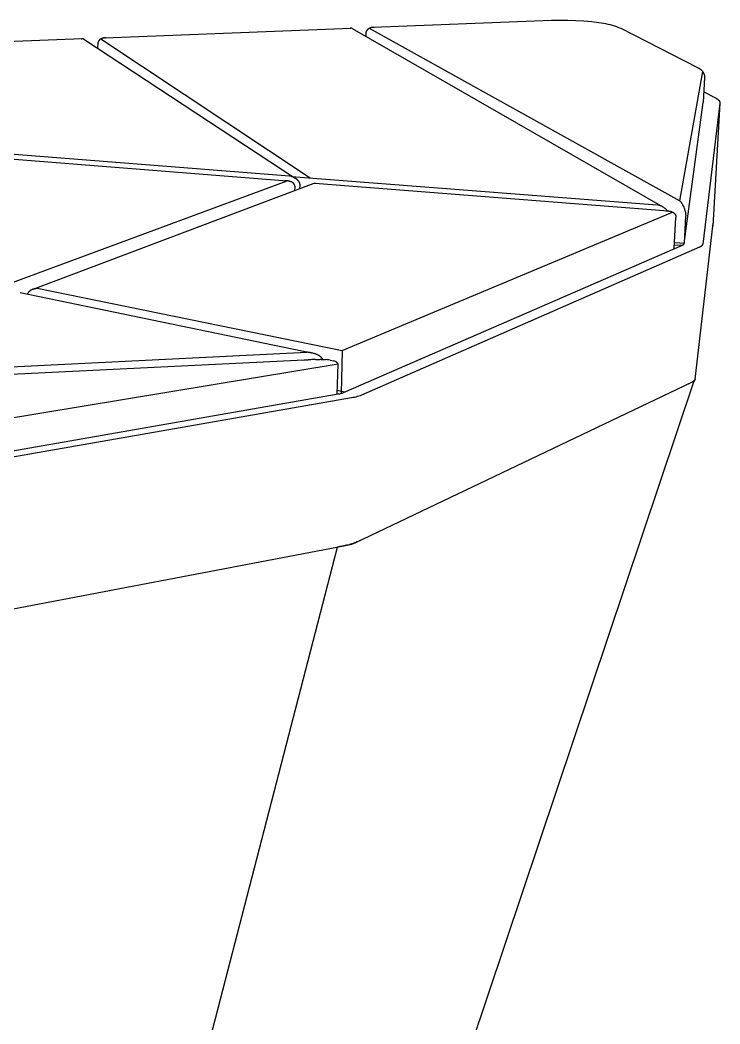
# Model space of a CAD drawing. Header units: millimetres. Extents: x 373 to 3451, y -552 to 1598.
# Drawn here: x 1314.8 to 1494.3, y 257.4 to 514.8 of the extents above; entities that cross this region are included whole.
import ezdxf

# ---------------------------------------------------------------- set-up
doc = ezdxf.new("R2010")
doc.units = ezdxf.units.MM
doc.header["$MEASUREMENT"] = 0
doc.layers.add('Domyślny', color=7, linetype='Continuous', true_color=0x000000)
doc.layers.add('Utwórz2D linie widoczne', color=7, linetype='Continuous', true_color=0x000000)

msp = doc.modelspace()

# ---------------------------------------------------------------- linework, layer by layer
at = {"layer": 'Domyślny'}
for p, q in [((1404.32, 512.66), (1484.03, 468.41)), ((1335.54, 509.96), (1389.21, 474.29)), ((1484.03, 468.41), (1489.86, 501.57)), ((1304.87, 481.03), (1383.91, 474.81)), ((1384.45, 474.66), (1478.22, 467.39)), ((1312.59, 447.35), (1383.28, 473.54)), ((1397.41, 430.04), (1482.12, 465.53)), ((1319.18, 445.99), (1397.41, 430.04)), ((1397.41, 430.04), (1397.12, 419.04)), ((1115.24, 416.23), (1388.32, 429.59)), ((1396.4, 426.5), (1223.22, 398)), ((1309.66, 45.02), (1396.18, 379.66))]:
    msp.add_line(p, q, dxfattribs=at)
at = {"layer": 'Utwórz2D linie widoczne'}
for p, q in [((1451.12, 514.71), (1453.19, 514.76)), ((1453.19, 514.76), (1455.25, 514.75)), ((1336.58, 510.24), (1399.62, 512.7)), ((1399.47, 512.67), (1399.45, 512.66)), ((1399.49, 512.68), (1399.47, 512.67)), ((1399.51, 512.68), (1399.49, 512.68)), ((1399.54, 512.69), (1399.51, 512.68)), ((1399.56, 512.69), (1399.54, 512.69)), ((1399.58, 512.7), (1399.56, 512.69)), ((1399.6, 512.7), (1399.58, 512.7)), ((1399.62, 512.7), (1399.6, 512.7)), ((1399.64, 512.7), (1399.62, 512.7)), ((1399.66, 512.7), (1399.64, 512.7)), ((1399.68, 512.7), (1399.66, 512.7)), ((1399.71, 512.7), (1399.68, 512.7)), ((1399.73, 512.7), (1399.71, 512.7)), ((1399.75, 512.7), (1399.73, 512.7)), ((1399.77, 512.69), (1399.75, 512.7)), ((1399.79, 512.69), (1399.77, 512.69)), ((1399.81, 512.69), (1399.79, 512.69)), ((1399.83, 512.68), (1399.81, 512.69)), ((1399.85, 512.67), (1399.83, 512.68)), ((1399.87, 512.67), (1399.85, 512.67)), ((1399.89, 512.66), (1399.87, 512.67)), ((1399.91, 512.65), (1399.89, 512.66)), ((1399.93, 512.64), (1399.91, 512.65)), ((1399.95, 512.63), (1399.93, 512.64)), ((1399.97, 512.62), (1399.95, 512.63)), ((1399.97, 512.62), (1479.68, 466.85)), ((1403.81, 512.14), (1403.84, 512.19)), ((1403.84, 512.19), (1403.88, 512.24)), ((1403.88, 512.24), (1403.91, 512.29)), ((1403.91, 512.29), (1403.95, 512.33)), ((1403.95, 512.33), (1403.99, 512.38)), ((1403.99, 512.38), (1404.03, 512.42)), ((1404.03, 512.42), (1404.08, 512.46)), ((1404.08, 512.46), (1404.12, 512.51)), ((1404.12, 512.51), (1404.17, 512.55)), ((1404.17, 512.55), (1404.21, 512.58)), ((1404.21, 512.58), (1404.26, 512.62)), ((1404.26, 512.62), (1404.31, 512.65)), ((1404.31, 512.65), (1404.36, 512.69)), ((1404.36, 512.69), (1404.41, 512.72)), ((1404.41, 512.72), (1404.47, 512.75)), ((1404.47, 512.75), (1404.52, 512.78)), ((1404.52, 512.78), (1404.58, 512.8)), ((1404.58, 512.8), (1404.63, 512.83)), ((1404.63, 512.83), (1404.69, 512.85)), ((1404.69, 512.85), (1404.75, 512.87)), ((1404.75, 512.87), (1404.8, 512.89)), ((1404.8, 512.89), (1404.86, 512.9)), ((1404.86, 512.9), (1404.92, 512.92)), ((1404.92, 512.92), (1404.98, 512.93)), ((1404.98, 512.93), (1405.04, 512.94)), ((1405.04, 512.94), (1405.1, 512.94)), ((1405.1, 512.94), (1405.16, 512.95)), ((1405.16, 512.95), (1405.22, 512.95)), ((1405.22, 512.95), (1405.28, 512.96)), ((1405.28, 512.96), (1405.34, 512.95)), ((1405.34, 512.95), (1405.41, 512.95)), ((1405.37, 512.92), (1451.12, 514.71)), ((1405.41, 512.95), (1405.47, 512.95)), ((1405.47, 512.95), (1405.53, 512.94)), ((1405.53, 512.94), (1405.59, 512.93)), ((1405.59, 512.93), (1405.65, 512.92)), ((1405.65, 512.92), (1405.71, 512.91)), ((1455.25, 514.75), (1457.31, 514.68)), ((1457.31, 514.68), (1459.37, 514.55)), ((1459.37, 514.55), (1461.42, 514.36)), ((1461.42, 514.36), (1462.63, 514.22)), ((1462.63, 514.22), (1463.83, 514.04)), ((1463.83, 514.04), (1464.41, 513.96)), ((1464.41, 513.96), (1464.98, 513.87)), ((1464.98, 513.87), (1465.54, 513.75)), ((1465.54, 513.75), (1466.11, 513.62)), ((1466.11, 513.62), (1466.67, 513.47)), ((1466.67, 513.47), (1467.22, 513.3)), ((1467.22, 513.3), (1467.77, 513.11)), ((1467.77, 513.11), (1468.31, 512.9)), ((1468.31, 512.9), (1468.84, 512.68)), ((1468.84, 512.68), (1488.56, 502.57)), ((1269.38, 507.61), (1330.74, 510.01)), ((1330.56, 509.97), (1330.58, 509.98)), ((1330.58, 509.98), (1330.6, 509.98)), ((1330.6, 509.98), (1330.63, 509.99)), ((1330.63, 509.99), (1330.65, 510)), ((1330.65, 510), (1330.67, 510)), ((1330.67, 510), (1330.7, 510)), ((1330.7, 510), (1330.72, 510.01)), ((1330.72, 510.01), (1330.75, 510.01)), ((1330.75, 510.01), (1330.77, 510.01)), ((1330.77, 510.01), (1330.79, 510.01)), ((1330.79, 510.01), (1330.82, 510.01)), ((1330.82, 510.01), (1330.84, 510.01)), ((1330.84, 510.01), (1330.87, 510.01)), ((1330.87, 510.01), (1330.89, 510)), ((1330.89, 510), (1330.91, 510)), ((1330.91, 510), (1330.94, 510)), ((1330.94, 510), (1330.96, 509.99)), ((1330.96, 509.99), (1330.98, 509.98)), ((1330.98, 509.98), (1331.01, 509.98)), ((1331.01, 509.98), (1331.03, 509.97)), ((1331.03, 509.97), (1331.05, 509.96)), ((1331.05, 509.96), (1331.07, 509.95)), ((1331.07, 509.95), (1331.1, 509.94)), ((1331.1, 509.94), (1331.12, 509.93)), ((1331.12, 509.93), (1331.14, 509.92)), ((1331.14, 509.92), (1331.16, 509.91)), ((1331.16, 509.91), (1331.18, 509.9)), ((1331.18, 509.9), (1385.37, 474.22)), ((1335.14, 509.57), (1335.17, 509.62)), ((1335.17, 509.62), (1335.21, 509.67)), ((1335.21, 509.67), (1335.25, 509.71)), ((1335.25, 509.71), (1335.29, 509.75)), ((1335.29, 509.75), (1335.33, 509.79)), ((1335.33, 509.79), (1335.38, 509.83)), ((1335.38, 509.83), (1335.42, 509.87)), ((1335.42, 509.87), (1335.47, 509.91)), ((1335.47, 509.91), (1335.51, 509.94)), ((1335.51, 509.94), (1335.56, 509.98)), ((1335.56, 509.98), (1335.61, 510.01)), ((1335.61, 510.01), (1335.66, 510.04)), ((1335.66, 510.04), (1335.71, 510.07)), ((1335.71, 510.07), (1335.77, 510.09)), ((1335.77, 510.09), (1335.82, 510.12)), ((1335.82, 510.12), (1335.87, 510.14)), ((1335.87, 510.14), (1335.93, 510.16)), ((1335.93, 510.16), (1335.98, 510.18)), ((1335.98, 510.18), (1336.04, 510.2)), ((1336.04, 510.2), (1336.1, 510.21)), ((1336.1, 510.21), (1336.15, 510.23)), ((1336.15, 510.23), (1336.21, 510.24)), ((1336.21, 510.24), (1336.27, 510.25)), ((1336.27, 510.25), (1336.33, 510.26)), ((1336.33, 510.26), (1336.39, 510.26)), ((1336.39, 510.26), (1336.45, 510.26)), ((1336.45, 510.26), (1336.5, 510.27)), ((1336.5, 510.27), (1336.56, 510.26)), ((1336.56, 510.26), (1336.62, 510.26)), ((1336.62, 510.26), (1336.68, 510.26)), ((1336.68, 510.26), (1336.74, 510.25)), ((1336.74, 510.25), (1336.8, 510.24)), ((1336.8, 510.24), (1336.86, 510.23)), ((1336.86, 510.23), (1336.91, 510.22)), ((1403.53, 510.58), (1403.56, 511.52)), ((1403.56, 511.52), (1403.57, 511.58)), ((1403.57, 511.58), (1403.59, 511.64)), ((1403.59, 511.64), (1403.61, 511.7)), ((1403.61, 511.7), (1403.62, 511.75)), ((1403.62, 511.75), (1403.64, 511.81)), ((1403.64, 511.81), (1403.67, 511.87)), ((1403.67, 511.87), (1403.69, 511.92)), ((1403.69, 511.92), (1403.72, 511.98)), ((1403.72, 511.98), (1403.75, 512.03)), ((1403.75, 512.03), (1403.78, 512.08)), ((1403.78, 512.08), (1403.81, 512.14)), ((1334.79, 507.52), (1334.82, 508.82)), ((1334.82, 508.82), (1334.83, 508.88)), ((1334.83, 508.88), (1334.85, 508.94)), ((1334.85, 508.94), (1334.86, 508.99)), ((1334.86, 508.99), (1334.88, 509.05)), ((1334.88, 509.05), (1334.89, 509.11)), ((1334.89, 509.11), (1334.91, 509.16)), ((1334.91, 509.16), (1334.94, 509.22)), ((1334.94, 509.22), (1334.96, 509.27)), ((1334.96, 509.27), (1334.98, 509.32)), ((1334.98, 509.32), (1335.01, 509.38)), ((1335.01, 509.38), (1335.04, 509.43)), ((1335.04, 509.43), (1335.07, 509.48)), ((1335.07, 509.48), (1335.1, 509.53)), ((1335.1, 509.53), (1335.14, 509.57)), ((1488.56, 502.57), (1488.65, 502.54)), ((1488.65, 502.54), (1488.74, 502.5)), ((1488.74, 502.5), (1488.82, 502.46)), ((1488.82, 502.46), (1488.91, 502.41)), ((1488.91, 502.41), (1488.99, 502.36)), ((1488.99, 502.36), (1489.08, 502.31)), ((1489.08, 502.31), (1489.16, 502.26)), ((1489.16, 502.26), (1489.24, 502.2)), ((1489.24, 502.2), (1489.31, 502.14)), ((1489.31, 502.14), (1489.39, 502.08)), ((1489.39, 502.08), (1489.46, 502.01)), ((1489.46, 502.01), (1489.53, 501.95)), ((1489.53, 501.95), (1489.6, 501.88)), ((1489.6, 501.88), (1489.66, 501.81)), ((1489.66, 501.81), (1489.73, 501.73)), ((1489.73, 501.73), (1489.79, 501.66)), ((1489.79, 501.66), (1489.84, 501.58)), ((1489.84, 501.58), (1489.9, 501.5)), ((1489.9, 501.5), (1489.95, 501.42)), ((1489.95, 501.42), (1490, 501.33)), ((1490, 501.33), (1490.05, 501.25)), ((1490.36, 500.03), (1490.01, 493.65)), ((1490.05, 501.25), (1490.09, 501.16)), ((1490.09, 501.16), (1490.13, 501.07)), ((1490.13, 501.07), (1490.17, 500.98)), ((1490.17, 500.98), (1490.2, 500.89)), ((1490.2, 500.89), (1490.23, 500.8)), ((1490.23, 500.8), (1490.26, 500.7)), ((1490.26, 500.7), (1490.29, 500.61)), ((1490.29, 500.61), (1490.31, 500.52)), ((1490.31, 500.52), (1490.33, 500.42)), ((1490.33, 500.42), (1490.34, 500.32)), ((1490.34, 500.32), (1490.35, 500.23)), ((1490.35, 500.23), (1490.36, 500.13)), ((1490.36, 500.13), (1490.36, 500.03)), ((1490.16, 496.38), (1492.96, 494.92)), ((1492.96, 494.92), (1493.13, 494.83)), ((1493.13, 494.83), (1493.29, 494.74)), ((1493.29, 494.74), (1493.36, 494.69)), ((1493.36, 494.69), (1493.43, 494.65)), ((1493.43, 494.65), (1493.5, 494.6)), ((1493.5, 494.6), (1493.57, 494.56)), ((1493.57, 494.56), (1493.63, 494.51)), ((1493.63, 494.51), (1493.69, 494.47)), ((1493.69, 494.47), (1493.75, 494.42)), ((1493.75, 494.42), (1493.8, 494.37)), ((1493.8, 494.37), (1493.85, 494.33)), ((1493.85, 494.33), (1493.9, 494.28)), ((1493.9, 494.28), (1493.95, 494.23)), ((1493.95, 494.23), (1493.99, 494.19)), ((1493.99, 494.19), (1494.01, 494.16)), ((1485.15, 457.49), (1490, 493.6)), ((1494.28, 493.45), (1489.87, 457.3)), ((1490, 493.62), (1490.01, 493.63)), ((1490, 493.6), (1490, 493.62)), ((1490.01, 493.63), (1490.01, 493.65)), ((1494.28, 493.49), (1492.49, 461.94)), ((1494.01, 494.16), (1494.03, 494.14)), ((1494.03, 494.14), (1494.05, 494.12)), ((1494.05, 494.12), (1494.07, 494.09)), ((1494.07, 494.09), (1494.09, 494.07)), ((1494.09, 494.07), (1494.1, 494.05)), ((1494.1, 494.05), (1494.12, 494.02)), ((1494.12, 494.02), (1494.13, 494)), ((1494.13, 494), (1494.15, 493.98)), ((1494.15, 493.98), (1494.16, 493.95)), ((1494.16, 493.95), (1494.18, 493.93)), ((1494.18, 493.93), (1494.19, 493.91)), ((1494.19, 493.91), (1494.2, 493.89)), ((1494.2, 493.89), (1494.21, 493.86)), ((1494.21, 493.86), (1494.22, 493.84)), ((1494.22, 493.84), (1494.23, 493.82)), ((1494.23, 493.82), (1494.24, 493.79)), ((1494.24, 493.79), (1494.25, 493.77)), ((1494.25, 493.77), (1494.25, 493.75)), ((1494.25, 493.75), (1494.26, 493.72)), ((1494.26, 493.72), (1494.27, 493.7)), ((1494.27, 493.7), (1494.27, 493.68)), ((1494.27, 493.68), (1494.28, 493.65)), ((1494.28, 493.65), (1494.28, 493.63)), ((1494.28, 493.63), (1494.28, 493.61)), ((1494.28, 493.61), (1494.28, 493.59)), ((1494.28, 493.59), (1494.29, 493.56)), ((1494.29, 493.52), (1494.28, 493.49)), ((1494.28, 493.49), (1494.28, 493.47)), ((1494.28, 493.47), (1494.28, 493.45)), ((1494.29, 493.56), (1494.29, 493.54)), ((1494.29, 493.54), (1494.29, 493.52)), ((1302.67, 479.9), (1383.28, 473.54)), ((1384.04, 474.78), (1383.91, 474.81)), ((1384.18, 474.74), (1384.04, 474.78)), ((1384.31, 474.7), (1384.18, 474.74)), ((1384.45, 474.66), (1384.31, 474.7)), ((1384.58, 474.61), (1384.45, 474.66)), ((1384.71, 474.56), (1384.58, 474.61)), ((1384.84, 474.5), (1384.71, 474.56)), ((1384.97, 474.44), (1384.84, 474.5)), ((1385.09, 474.38), (1384.97, 474.44)), ((1385.21, 474.32), (1385.09, 474.38)), ((1385.32, 474.25), (1385.21, 474.32)), ((1385.43, 474.18), (1385.32, 474.25)), ((1385.54, 474.1), (1385.43, 474.18)), ((1385.6, 474.06), (1385.54, 474.1)), ((1385.65, 474.03), (1385.6, 474.06)), ((1385.7, 473.98), (1385.65, 474.03)), ((1385.75, 473.94), (1385.7, 473.98)), ((1385.8, 473.9), (1385.75, 473.94)), ((1385.85, 473.86), (1385.8, 473.9)), ((1385.9, 473.82), (1385.85, 473.86)), ((1385.94, 473.78), (1385.9, 473.82)), ((1385.98, 473.74), (1385.94, 473.78)), ((1386.03, 473.69), (1385.98, 473.74)), ((1386.07, 473.65), (1386.03, 473.69)), ((1386.11, 473.61), (1386.07, 473.65)), ((1386.15, 473.56), (1386.11, 473.61)), ((1318.15, 445.8), (1390.2, 472.95)), ((1382.87, 473.55), (1382.74, 473.54)), ((1383, 473.55), (1382.87, 473.55)), ((1383.13, 473.55), (1383, 473.55)), ((1383.25, 473.54), (1383.13, 473.55)), ((1383.38, 473.53), (1383.25, 473.54)), ((1383.44, 473.52), (1383.38, 473.53)), ((1383.51, 473.52), (1383.44, 473.52)), ((1383.57, 473.51), (1383.51, 473.52)), ((1383.63, 473.5), (1383.57, 473.51)), ((1383.7, 473.48), (1383.63, 473.5)), ((1383.76, 473.47), (1383.7, 473.48)), ((1383.82, 473.46), (1383.76, 473.47)), ((1383.87, 473.44), (1383.82, 473.46)), ((1383.93, 473.43), (1383.87, 473.44)), ((1383.99, 473.41), (1383.93, 473.43)), ((1384.05, 473.39), (1383.99, 473.41)), ((1384.1, 473.38), (1384.05, 473.39)), ((1384.16, 473.36), (1384.1, 473.38)), ((1384.21, 473.33), (1384.16, 473.36)), ((1384.26, 473.31), (1384.21, 473.33)), ((1384.31, 473.29), (1384.26, 473.31)), ((1384.36, 473.27), (1384.31, 473.29)), ((1384.41, 473.25), (1384.36, 473.27)), ((1384.46, 473.22), (1384.41, 473.25)), ((1384.51, 473.2), (1384.46, 473.22)), ((1384.56, 473.17), (1384.51, 473.2)), ((1384.6, 473.14), (1384.56, 473.17)), ((1384.64, 473.11), (1384.6, 473.14)), ((1384.69, 473.09), (1384.64, 473.11)), ((1384.73, 473.06), (1384.69, 473.09)), ((1384.77, 473.03), (1384.73, 473.06)), ((1384.81, 473), (1384.77, 473.03)), ((1384.84, 472.96), (1384.81, 473)), ((1384.88, 472.93), (1384.84, 472.96)), ((1384.92, 472.9), (1384.88, 472.93)), ((1384.95, 472.86), (1384.92, 472.9)), ((1384.99, 472.83), (1384.95, 472.86)), ((1385.02, 472.79), (1384.99, 472.83)), ((1385.05, 472.76), (1385.02, 472.79)), ((1385.08, 472.72), (1385.05, 472.76)), ((1385.11, 472.68), (1385.08, 472.72)), ((1385.13, 472.64), (1385.11, 472.68)), ((1385.15, 472.62), (1385.13, 472.64)), ((1385.16, 472.6), (1385.15, 472.62)), ((1385.18, 472.56), (1385.16, 472.6)), ((1385.2, 472.52), (1385.18, 472.56)), ((1385.21, 472.5), (1385.2, 472.52)), ((1385.22, 472.48), (1385.21, 472.5)), ((1385.23, 472.46), (1385.22, 472.48)), ((1385.24, 472.44), (1385.23, 472.46)), ((1385.25, 472.42), (1385.24, 472.44)), ((1385.26, 472.4), (1385.25, 472.42)), ((1385.27, 472.37), (1385.26, 472.4)), ((1385.28, 472.35), (1385.27, 472.37)), ((1385.28, 472.33), (1385.28, 472.35)), ((1385.29, 472.31), (1385.28, 472.33)), ((1385.3, 472.29), (1385.29, 472.31)), ((1385.3, 472.27), (1385.3, 472.29)), ((1385.31, 472.24), (1385.3, 472.27)), ((1385.31, 472.22), (1385.31, 472.24)), ((1385.32, 472.2), (1385.31, 472.22)), ((1385.31, 471.1), (1385.34, 471.92)), ((1385.32, 472.18), (1385.32, 472.2)), ((1385.33, 472.16), (1385.32, 472.18)), ((1385.33, 472.14), (1385.33, 472.16)), ((1385.33, 472.11), (1385.33, 472.14)), ((1385.33, 472.09), (1385.33, 472.11)), ((1385.34, 472.07), (1385.33, 472.09)), ((1385.34, 472.05), (1385.34, 472.07)), ((1385.34, 472.03), (1385.34, 472.05)), ((1385.34, 472.01), (1385.34, 472.03)), ((1385.34, 471.98), (1385.34, 472.01)), ((1385.34, 471.96), (1385.34, 471.98)), ((1385.34, 471.94), (1385.34, 471.96)), ((1385.34, 471.92), (1385.34, 471.94)), ((1386.18, 473.52), (1386.15, 473.56)), ((1386.22, 473.47), (1386.18, 473.52)), ((1386.25, 473.43), (1386.22, 473.47)), ((1386.29, 473.38), (1386.25, 473.43)), ((1386.32, 473.34), (1386.29, 473.38)), ((1386.35, 473.29), (1386.32, 473.34)), ((1386.38, 473.24), (1386.35, 473.29)), ((1386.41, 473.2), (1386.38, 473.24)), ((1386.44, 473.15), (1386.41, 473.2)), ((1386.46, 473.1), (1386.44, 473.15)), ((1386.48, 473.06), (1386.46, 473.1)), ((1386.5, 473.01), (1386.48, 473.06)), ((1386.52, 472.96), (1386.5, 473.01)), ((1386.54, 472.91), (1386.52, 472.96)), ((1386.56, 472.87), (1386.54, 472.91)), ((1386.57, 472.82), (1386.56, 472.87)), ((1386.58, 472.79), (1386.57, 472.82)), ((1386.59, 472.77), (1386.58, 472.79)), ((1386.6, 472.72), (1386.59, 472.77)), ((1386.61, 472.68), (1386.6, 472.72)), ((1386.6, 471.59), (1386.63, 472.4)), ((1386.62, 472.63), (1386.61, 472.68)), ((1386.62, 472.61), (1386.62, 472.63)), ((1386.62, 472.59), (1386.62, 472.61)), ((1386.62, 472.56), (1386.62, 472.59)), ((1386.63, 472.54), (1386.62, 472.56)), ((1386.63, 472.52), (1386.63, 472.54)), ((1386.63, 472.49), (1386.63, 472.52)), ((1386.63, 472.47), (1386.63, 472.49)), ((1386.63, 472.45), (1386.63, 472.47)), ((1386.63, 472.42), (1386.63, 472.45)), ((1386.63, 472.4), (1386.63, 472.42)), ((1390.2, 472.95), (1390.61, 472.92)), ((1390.42, 472.98), (1480.98, 465.83)), ((1478.37, 467.36), (1478.22, 467.39)), ((1478.51, 467.33), (1478.37, 467.36)), ((1478.66, 467.29), (1478.51, 467.33)), ((1478.8, 467.25), (1478.66, 467.29)), ((1478.94, 467.2), (1478.8, 467.25)), ((1479.08, 467.15), (1478.94, 467.2)), ((1479.21, 467.09), (1479.08, 467.15)), ((1479.35, 467.03), (1479.21, 467.09)), ((1479.48, 466.96), (1479.35, 467.03)), ((1479.61, 466.89), (1479.48, 466.96)), ((1479.74, 466.81), (1479.61, 466.89)), ((1479.86, 466.73), (1479.74, 466.81)), ((1479.98, 466.65), (1479.86, 466.73)), ((1480.1, 466.56), (1479.98, 466.65)), ((1480.22, 466.47), (1480.1, 466.56)), ((1480.33, 466.37), (1480.22, 466.47)), ((1480.44, 466.27), (1480.33, 466.37)), ((1480.55, 466.17), (1480.44, 466.27)), ((1480.65, 466.06), (1480.55, 466.17)), ((1480.75, 465.95), (1480.65, 466.06)), ((1480.84, 465.83), (1480.75, 465.95)), ((1484.03, 468.41), (1484.18, 468.23)), ((1484.18, 468.23), (1484.31, 468.04)), ((1484.31, 468.04), (1484.44, 467.85)), ((1484.44, 467.85), (1484.57, 467.65)), ((1484.57, 467.65), (1484.68, 467.45)), ((1484.68, 467.45), (1484.79, 467.25)), ((1484.79, 467.25), (1484.9, 467.04)), ((1484.9, 467.04), (1484.99, 466.83)), ((1484.99, 466.83), (1485.08, 466.61)), ((1485.08, 466.61), (1485.17, 466.39)), ((1485.17, 466.39), (1485.24, 466.17)), ((1485.24, 466.17), (1485.31, 465.95)), ((1485.31, 465.95), (1485.37, 465.72)), ((1480.44, 465.83), (1480.57, 465.83)), ((1480.57, 465.83), (1480.7, 465.84)), ((1480.7, 465.84), (1480.83, 465.83)), ((1480.83, 465.83), (1480.9, 465.83)), ((1480.9, 465.83), (1480.96, 465.83)), ((1480.96, 465.83), (1481.03, 465.82)), ((1481.03, 465.82), (1481.09, 465.82)), ((1481.09, 465.82), (1481.15, 465.81)), ((1481.15, 465.81), (1481.21, 465.8)), ((1481.21, 465.8), (1481.28, 465.79)), ((1481.28, 465.79), (1481.34, 465.78)), ((1481.34, 465.78), (1481.4, 465.77)), ((1481.4, 465.77), (1481.46, 465.76)), ((1481.46, 465.76), (1481.52, 465.74)), ((1481.52, 465.74), (1481.58, 465.73)), ((1481.58, 465.73), (1481.64, 465.71)), ((1481.64, 465.71), (1481.69, 465.7)), ((1481.69, 465.7), (1481.75, 465.68)), ((1481.75, 465.68), (1481.81, 465.66)), ((1481.81, 465.66), (1481.86, 465.64)), ((1481.86, 465.64), (1481.92, 465.62)), ((1481.92, 465.62), (1481.97, 465.6)), ((1481.97, 465.6), (1482.02, 465.58)), ((1482.02, 465.58), (1482.07, 465.55)), ((1482.07, 465.55), (1482.12, 465.53)), ((1482.12, 465.53), (1482.16, 465.5)), ((1482.16, 465.5), (1482.21, 465.48)), ((1482.21, 465.48), (1482.26, 465.45)), ((1482.26, 465.45), (1482.3, 465.42)), ((1482.3, 465.42), (1482.35, 465.4)), ((1482.35, 465.4), (1482.39, 465.37)), ((1482.39, 465.37), (1482.43, 465.34)), ((1482.43, 465.34), (1482.47, 465.31)), ((1482.47, 465.31), (1482.51, 465.28)), ((1482.51, 465.28), (1482.54, 465.24)), ((1482.54, 465.24), (1482.58, 465.21)), ((1482.58, 465.21), (1482.62, 465.17)), ((1482.58, 456.17), (1483.02, 464.18)), ((1482.62, 465.17), (1482.65, 465.14)), ((1482.65, 465.14), (1482.68, 465.1)), ((1482.68, 465.1), (1482.71, 465.07)), ((1482.71, 465.07), (1482.74, 465.03)), ((1482.74, 465.03), (1482.77, 464.99)), ((1482.77, 464.99), (1482.8, 464.95)), ((1482.8, 464.95), (1482.83, 464.91)), ((1482.83, 464.91), (1482.84, 464.89)), ((1482.84, 464.89), (1482.85, 464.87)), ((1482.85, 464.87), (1482.87, 464.83)), ((1482.87, 464.83), (1482.88, 464.81)), ((1482.88, 464.81), (1482.89, 464.79)), ((1482.89, 464.79), (1482.9, 464.77)), ((1482.9, 464.77), (1482.91, 464.75)), ((1482.91, 464.75), (1482.92, 464.73)), ((1482.92, 464.73), (1482.93, 464.71)), ((1482.93, 464.71), (1482.94, 464.69)), ((1482.94, 464.69), (1482.95, 464.66)), ((1482.95, 464.66), (1482.96, 464.64)), ((1482.96, 464.64), (1482.96, 464.62)), ((1482.96, 464.62), (1482.97, 464.6)), ((1482.97, 464.6), (1482.98, 464.58)), ((1482.98, 464.58), (1482.98, 464.55)), ((1482.98, 464.55), (1482.99, 464.53)), ((1482.99, 464.53), (1482.99, 464.51)), ((1482.99, 464.51), (1483, 464.49)), ((1483, 464.49), (1483, 464.47)), ((1483, 464.47), (1483.01, 464.44)), ((1483.01, 464.44), (1483.01, 464.42)), ((1483.01, 464.42), (1483.01, 464.4)), ((1483.01, 464.4), (1483.01, 464.38)), ((1483.01, 464.38), (1483.02, 464.36)), ((1483.02, 464.36), (1483.02, 464.33)), ((1483.02, 464.33), (1483.02, 464.31)), ((1483.02, 464.31), (1483.02, 464.29)), ((1483.02, 464.29), (1483.02, 464.27)), ((1483.02, 464.27), (1483.02, 464.24)), ((1483.02, 464.24), (1483.02, 464.22)), ((1483.02, 464.22), (1483.02, 464.2)), ((1483.02, 464.2), (1483.02, 464.18)), ((1485.16, 457.57), (1485.55, 464.57)), ((1485.37, 465.72), (1485.42, 465.5)), ((1485.42, 465.5), (1485.46, 465.27)), ((1485.46, 465.27), (1485.5, 465.04)), ((1485.5, 465.04), (1485.53, 464.81)), ((1485.53, 464.81), (1485.55, 464.57)), ((1487.92, 422.72), (1492.49, 461.89)), ((1492.49, 461.89), (1492.58, 462.69)), ((1492.49, 461.94), (1492.49, 461.92)), ((1492.49, 461.92), (1492.49, 461.89)), ((1492.54, 462.72), (1492.58, 462.69)), ((1397.79, 419.27), (1484.7, 457.09)), ((1489.02, 456.54), (1402.4, 418.6)), ((1482.63, 457.16), (1484.52, 457.01)), ((1482.67, 457.77), (1485.16, 457.57)), ((1484.7, 457.09), (1484.72, 457.1)), ((1484.72, 457.1), (1484.74, 457.1)), ((1484.74, 457.1), (1484.76, 457.11)), ((1484.76, 457.11), (1484.78, 457.12)), ((1484.78, 457.12), (1484.8, 457.13)), ((1484.8, 457.13), (1484.82, 457.14)), ((1484.82, 457.14), (1484.84, 457.15)), ((1484.84, 457.15), (1484.86, 457.16)), ((1484.86, 457.16), (1484.88, 457.17)), ((1484.88, 457.17), (1484.9, 457.18)), ((1484.9, 457.18), (1484.92, 457.19)), ((1484.92, 457.19), (1484.94, 457.21)), ((1484.94, 457.21), (1484.95, 457.22)), ((1484.95, 457.22), (1484.97, 457.24)), ((1484.97, 457.24), (1484.99, 457.25)), ((1484.99, 457.25), (1485, 457.27)), ((1485, 457.27), (1485.02, 457.28)), ((1485.02, 457.28), (1485.03, 457.3)), ((1485.03, 457.3), (1485.05, 457.32)), ((1485.05, 457.32), (1485.06, 457.33)), ((1485.06, 457.33), (1485.08, 457.35)), ((1485.08, 457.35), (1485.09, 457.37)), ((1485.09, 457.37), (1485.1, 457.39)), ((1485.1, 457.39), (1485.11, 457.41)), ((1485.11, 457.41), (1485.12, 457.43)), ((1485.12, 457.43), (1485.13, 457.45)), ((1485.13, 457.45), (1485.14, 457.47)), ((1485.14, 457.47), (1485.15, 457.49)), ((1489.06, 456.55), (1489.02, 456.54)), ((1489.1, 456.56), (1489.06, 456.55)), ((1489.14, 456.58), (1489.1, 456.56)), ((1489.18, 456.59), (1489.14, 456.58)), ((1489.22, 456.61), (1489.18, 456.59)), ((1489.26, 456.62), (1489.22, 456.61)), ((1489.29, 456.64), (1489.26, 456.62)), ((1489.33, 456.66), (1489.29, 456.64)), ((1489.37, 456.69), (1489.33, 456.66)), ((1489.4, 456.71), (1489.37, 456.69)), ((1489.44, 456.73), (1489.4, 456.71)), ((1489.47, 456.76), (1489.44, 456.73)), ((1489.5, 456.79), (1489.47, 456.76)), ((1489.54, 456.81), (1489.5, 456.79)), ((1489.57, 456.84), (1489.54, 456.81)), ((1489.6, 456.87), (1489.57, 456.84)), ((1489.63, 456.9), (1489.6, 456.87)), ((1489.66, 456.94), (1489.63, 456.9)), ((1489.68, 456.97), (1489.66, 456.94)), ((1489.71, 457), (1489.68, 456.97)), ((1489.73, 457.04), (1489.71, 457)), ((1489.76, 457.07), (1489.73, 457.04)), ((1489.78, 457.11), (1489.76, 457.07)), ((1489.8, 457.15), (1489.78, 457.11)), ((1489.82, 457.19), (1489.8, 457.15)), ((1489.84, 457.22), (1489.82, 457.19)), ((1489.85, 457.26), (1489.84, 457.22)), ((1489.87, 457.3), (1489.85, 457.26)), ((1317.24, 445.22), (1317.3, 445.29)), ((1317.3, 445.29), (1317.37, 445.35)), ((1317.37, 445.35), (1317.45, 445.41)), ((1317.45, 445.41), (1317.52, 445.47)), ((1317.52, 445.47), (1317.6, 445.52)), ((1317.6, 445.52), (1317.67, 445.57)), ((1317.67, 445.57), (1317.75, 445.62)), ((1317.75, 445.62), (1317.83, 445.67)), ((1317.83, 445.67), (1317.92, 445.71)), ((1317.92, 445.71), (1318, 445.75)), ((1318, 445.75), (1318.09, 445.79)), ((1318.09, 445.79), (1318.17, 445.82)), ((1318.17, 445.82), (1318.26, 445.85)), ((1318.26, 445.85), (1318.35, 445.88)), ((1318.35, 445.88), (1318.44, 445.9)), ((1318.44, 445.9), (1318.53, 445.93)), ((1318.53, 445.93), (1318.62, 445.95)), ((1318.62, 445.95), (1318.71, 445.96)), ((1318.71, 445.96), (1318.81, 445.97)), ((1318.81, 445.97), (1318.9, 445.98)), ((1318.9, 445.98), (1318.99, 445.99)), ((1318.99, 445.99), (1319.08, 445.99)), ((1319.08, 445.99), (1319.18, 445.99)), ((1314.82, 444.95), (1389.54, 429.43)), ((1316.74, 444.55), (1316.78, 444.63)), ((1316.78, 444.63), (1316.83, 444.71)), ((1316.83, 444.71), (1316.88, 444.79)), ((1316.88, 444.79), (1316.93, 444.87)), ((1316.93, 444.87), (1316.99, 444.94)), ((1316.99, 444.94), (1317.05, 445.02)), ((1317.05, 445.02), (1317.11, 445.09)), ((1317.11, 445.09), (1317.17, 445.16)), ((1317.17, 445.16), (1317.24, 445.22)), ((1116, 414.28), (1389.34, 427.72)), ((1387.21, 427.55), (1387.96, 427.62)), ((1387.96, 427.62), (1388.71, 427.68)), ((1388.5, 429.58), (1388.32, 429.59)), ((1388.69, 429.56), (1388.5, 429.58)), ((1388.87, 429.54), (1388.69, 429.56)), ((1389.63, 427.73), (1388.71, 427.68)), ((1389.05, 429.52), (1388.87, 429.54)), ((1389.22, 429.49), (1389.05, 429.52)), ((1389.4, 429.46), (1389.22, 429.49)), ((1389.58, 429.42), (1389.4, 429.46)), ((1389.75, 429.38), (1389.58, 429.42)), ((1390.55, 427.76), (1389.63, 427.73)), ((1389.92, 429.34), (1389.75, 429.38)), ((1390.08, 429.3), (1389.92, 429.34)), ((1390.24, 429.25), (1390.08, 429.3)), ((1390.41, 429.2), (1390.24, 429.25)), ((1390.55, 429.15), (1390.41, 429.2)), ((1390.7, 429.09), (1390.55, 429.15)), ((1390.55, 427.76), (1391.15, 427.77)), ((1390.84, 429.04), (1390.7, 429.09)), ((1390.98, 428.98), (1390.84, 429.04)), ((1391.11, 428.92), (1390.98, 428.98)), ((1391.23, 428.85), (1391.11, 428.92)), ((1391.15, 427.77), (1391.76, 427.76)), ((1391.36, 428.79), (1391.23, 428.85)), ((1391.48, 428.72), (1391.36, 428.79)), ((1391.59, 428.65), (1391.48, 428.72)), ((1391.65, 428.61), (1391.59, 428.65)), ((1391.71, 428.57), (1391.65, 428.61)), ((1391.76, 428.53), (1391.71, 428.57)), ((1391.81, 428.49), (1391.76, 428.53)), ((1392.06, 427.75), (1391.76, 427.76)), ((1391.87, 428.45), (1391.81, 428.49)), ((1391.92, 428.41), (1391.87, 428.45)), ((1391.96, 428.37), (1391.92, 428.41)), ((1392, 428.34), (1391.96, 428.37)), ((1392.04, 428.3), (1392, 428.34)), ((1392.09, 428.26), (1392.04, 428.3)), ((1392.06, 427.75), (1392.59, 427.73)), ((1392.12, 428.22), (1392.09, 428.26)), ((1392.16, 428.17), (1392.12, 428.22)), ((1392.2, 428.13), (1392.16, 428.17)), ((1392.24, 428.09), (1392.2, 428.13)), ((1392.27, 428.05), (1392.24, 428.09)), ((1392.3, 428), (1392.27, 428.05)), ((1392.33, 427.96), (1392.3, 428)), ((1392.35, 427.92), (1392.33, 427.96)), ((1392.37, 427.9), (1392.35, 427.92)), ((1392.38, 427.88), (1392.37, 427.9)), ((1392.39, 427.85), (1392.38, 427.88)), ((1392.4, 427.83), (1392.39, 427.85)), ((1392.41, 427.81), (1392.4, 427.83)), ((1392.43, 427.78), (1392.41, 427.81)), ((1392.44, 427.76), (1392.43, 427.78)), ((1392.45, 427.74), (1392.44, 427.76)), ((1392.59, 427.73), (1393.12, 427.7)), ((1393.52, 427.66), (1393.12, 427.7)), ((1393.92, 427.62), (1393.52, 427.66)), ((1394.31, 427.56), (1393.92, 427.62)), ((1394.31, 427.56), (1395.26, 427.36)), ((1395.92, 427.1), (1395.26, 427.36)), ((1395.92, 427.1), (1396.29, 426.81)), ((1396.1, 418.84), (1396.4, 426.5)), ((1396.4, 426.5), (1396.29, 426.81)), ((1487.63, 422.16), (1378.8, 98.16)), ((1487.07, 421.89), (1487.87, 422.27)), ((1487.5, 422.12), (1487.47, 422.09)), ((1487.54, 422.15), (1487.5, 422.12)), ((1487.57, 422.18), (1487.54, 422.15)), ((1487.6, 422.21), (1487.57, 422.18)), ((1487.63, 422.24), (1487.6, 422.21)), ((1487.66, 422.27), (1487.63, 422.24)), ((1487.69, 422.31), (1487.66, 422.27)), ((1487.72, 422.34), (1487.69, 422.31)), ((1487.75, 422.38), (1487.72, 422.34)), ((1487.77, 422.42), (1487.75, 422.38)), ((1487.8, 422.45), (1487.77, 422.42)), ((1487.82, 422.49), (1487.8, 422.45)), ((1487.84, 422.53), (1487.82, 422.49)), ((1487.86, 422.57), (1487.84, 422.53)), ((1487.88, 422.61), (1487.86, 422.57)), ((1487.87, 422.27), (1487.92, 422.72)), ((1487.9, 422.65), (1487.88, 422.61)), ((1487.92, 422.69), (1487.9, 422.65)), ((1398.01, 419.36), (1396.14, 419.76)), ((1400.89, 380.83), (1487.07, 421.89)), ((1486.83, 421.78), (1486.03, 421.4)), ((1487.11, 421.91), (1487.07, 421.89)), ((1487.15, 421.92), (1487.11, 421.91)), ((1487.2, 421.94), (1487.15, 421.92)), ((1487.24, 421.96), (1487.2, 421.94)), ((1487.28, 421.98), (1487.24, 421.96)), ((1487.32, 422), (1487.28, 421.98)), ((1487.35, 422.02), (1487.32, 422)), ((1487.39, 422.04), (1487.35, 422.02)), ((1487.43, 422.07), (1487.39, 422.04)), ((1487.47, 422.09), (1487.43, 422.07)), ((1226.74, 389.31), (1396.42, 418.9)), ((1399.79, 417.89), (1229.91, 388.15)), ((1396.42, 418.9), (1396.62, 418.93)), ((1396.62, 418.93), (1396.82, 418.97)), ((1396.82, 418.97), (1397.02, 419.02)), ((1397.02, 419.02), (1397.21, 419.07)), ((1397.21, 419.07), (1397.41, 419.13)), ((1397.41, 419.13), (1397.6, 419.2)), ((1397.6, 419.2), (1397.79, 419.27)), ((1400.17, 417.95), (1399.79, 417.89)), ((1400.55, 418.03), (1400.17, 417.95)), ((1400.93, 418.12), (1400.55, 418.03)), ((1401.3, 418.22), (1400.93, 418.12)), ((1401.67, 418.34), (1401.3, 418.22)), ((1402.04, 418.46), (1401.67, 418.34)), ((1402.4, 418.6), (1402.04, 418.46)), ((1401.22, 380.97), (1400.9, 380.83)), ((1401.53, 381.11), (1401.22, 380.97)), ((1401.84, 381.27), (1401.53, 381.11)), ((1402.15, 381.43), (1401.84, 381.27)), ((1229.65, 347.92), (1398.3, 380.06)), ((1396.85, 379.76), (1396.18, 379.66)), ((1397.52, 379.88), (1396.85, 379.76)), ((1398.19, 380.01), (1397.52, 379.88)), ((1398.85, 380.17), (1398.19, 380.01)), ((1398.3, 380.06), (1399.93, 380.37)), ((1398.85, 380.17), (1398.5, 380.1)), ((1399.2, 380.25), (1398.85, 380.17)), ((1399.55, 380.35), (1399.2, 380.25)), ((1399.89, 380.45), (1399.55, 380.35)), ((1400.23, 380.57), (1399.89, 380.45)), ((1399.93, 380.37), (1400.89, 380.83)), ((1400.56, 380.7), (1400.23, 380.57)), ((1400.89, 380.83), (1400.56, 380.7))]:
    msp.add_line(p, q, dxfattribs=at)

doc.saveas('drawing.dxf')
